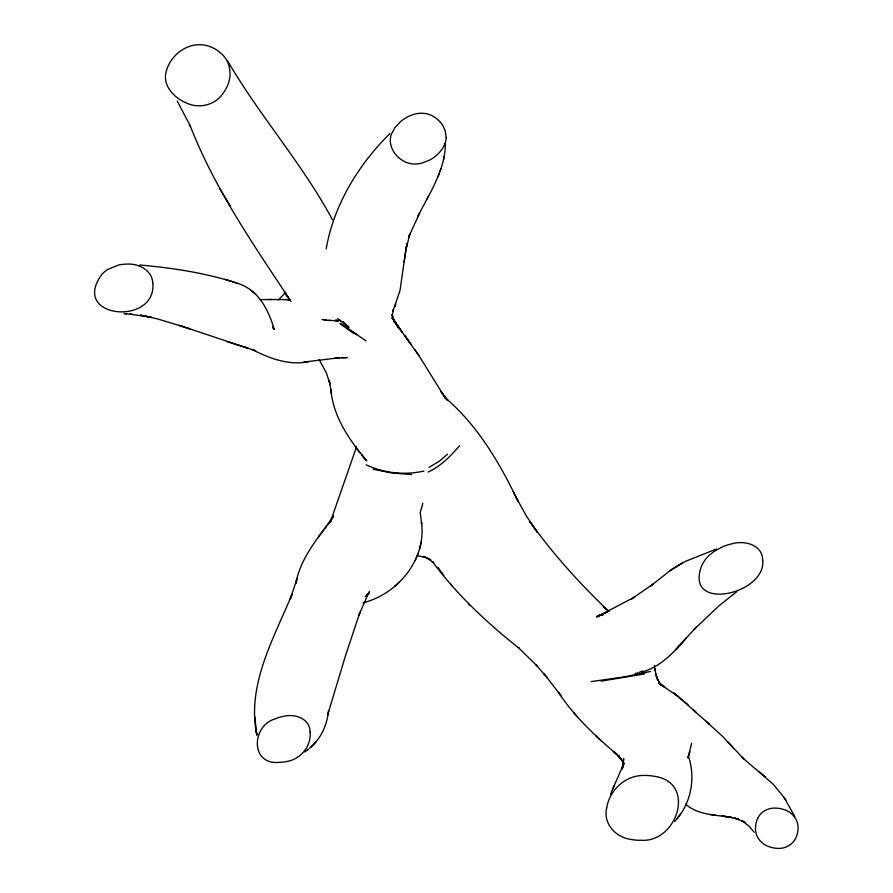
<?xml version="1.0" encoding="UTF-8"?>
<svg xmlns="http://www.w3.org/2000/svg" width="893" height="893" viewBox="0 0 893 893"><rect width="100%" height="100%" fill="white"/><g stroke="black" fill="none" stroke-linecap="round" stroke-linejoin="round"><path stroke-width="1.34" d="M445.361 142.902C445.562 169.67 429.656 192.899 418.125 215.894L419.677 212.958L408.681 237.002L409.831 233.988L405.958 249.571L407.141 243.253L406.951 244.247M612.676 789.122L622.7 766.161L621.707 769.442L623.571 762.477L622.879 765.848L623.66 758.76L622.622 768.092L622.934 760.445L623.85 764.252M363.06 602.797C397.787 594.169 426.631 559.174 421.485 522.528L421.63 524.012L420.357 513.33M406.282 246.446L400.053 290.292L394.472 306.757L395.789 303.977M404.138 261.883L406.538 246.423M327.988 714.567L328.602 710.984C326.905 725.138 320.855 739.192 309.525 748.234M326.179 248.823C333.792 205.033 358.528 164.491 389.917 133.548M443.497 159.869L444.134 156.643M328.39 712.346L345.636 655.339L360.024 612.107L358.941 615.043L368.363 593.387L366.621 596.379L369.546 591.657L367.447 594.615M419.565 549.117L421.183 541.951M688.001 757.8L688.559 755.333M691.584 743.344L688.034 757.722M356.53 446.902L330.533 521.523L333.256 515.451L329.774 522.182L333.413 516.299C318.812 537.329 300.55 557.299 295.851 583.442L297.168 578.407L290.303 598.779L292.056 594.291C273.693 638.551 246.557 685.02 256.771 734.693L254.773 716.822M422.891 503.406L420.19 512.504M394.952 305.73L392.797 311.155L393.411 309.558L392.194 316.077L392.228 314.213L394.583 322.652L393.255 318.89M688.771 755.232L690.021 751.694M438.206 176.055L439.3 173.209M439.97 171.423L441.03 168.654M415.267 560.335L418.27 553.191M610.544 794.424L613.949 785.94M427.01 199.005L428.54 196.092M674.661 821.515C690.948 804.213 695.87 778.964 688.581 756.561M328.39 524.035L330.767 520.887L318.522 536.76M676.76 818.792L680.41 814.103M459.616 445.719C450.664 455.988 440.796 466.269 428.227 472.017M366.264 596.033L369.479 592.271L366.8 595.106M278.46 299.914L285.749 292.301M736.692 591.713L718.965 605.845L693.694 629.755L696.261 627.243C679.986 644.02 665.787 665.531 641.911 672.049M686.449 637.58L675.789 649.769L683.547 640.928M315.742 742.161L311.043 746.939M447.516 454.18L439.992 460.71L429.053 467.43M394.695 586.4L399.316 582.158M365.371 596.602L367.034 595.129M307.292 750.064L308.509 749.115L304.826 751.973M669.426 571.118L684.842 561.619L716.454 548.983M681.995 563.036L671.927 569.221L650.405 586.176L653.084 584.1L631.485 598.969L634.61 597.071L596.591 616.996L607.541 611.839L597.049 616.438L601.212 615.21M639.008 672.429L642.703 670.978M600.241 615.31L602.82 614.351M597.049 616.438L602.931 614.306M635.079 673.679L637.702 672.842M423.896 471.035C404.853 475.456 383.867 473.201 366.197 464.818M650.528 671.491L624.185 676.894L591.278 681.593M601.223 681.125L644.668 673.891M602.808 614.708L598.779 615.344L603.255 614.708M308.866 361.665C288.908 365.773 269.586 358.439 252.15 349.509L255.018 350.603L179.136 325.342L190.164 329.015L186.034 327.631M303.687 362.1L339.385 357.736L335.232 358.071L347.198 357.591L342.008 357.702M336.817 320.509L338 321.223L335.79 320.263L339.753 320.353L340.568 321.491M269.362 299.523L289.254 299.657M260.243 299.668L271.305 299.501M287.903 299.624L289.89 299.601L285.916 299.579M334.406 320.654L328.635 320.308M339.15 320.33L339.753 320.353M411.606 474.563L391.569 472.922L373.207 469.26M327.229 320.341L330.723 320.542M139.855 264.987C172.829 267.978 205.97 272.957 237.493 283.304C258.445 289.645 268.648 310.094 274.207 329.405L272.655 326.983M129.965 314.146L151.174 317.227L140.38 315.117L157.291 318.857L183.232 326.704M126.65 313.8L123.993 313.543L132.633 314.403M417.109 555.602L426.787 557.678L422.858 556.473L430.917 559.956L427.613 558.27L433.719 562.958L432.513 561.764C457.06 594.85 487.131 622.979 519.369 648.497L518.197 647.425L537.106 665.944L536.079 664.85L547.342 677.932L543.737 673.556M685.456 804.046C696.719 814.237 712.927 814.851 727.192 816.749L721.555 815.968L731.68 817.43M709.812 814.483L715.55 815.242M322.005 319.493L326.715 320.129L322.808 319.482M731.59 817.419L727.527 816.816L738.891 819.372L734.392 817.865L745.119 822.442L741.603 820.421L749.104 826.204L754.228 832.309M245.106 347.288L248.042 348.181L226.744 341.595M225.203 279.297L237.493 283.304M335.489 320.364L338 321.223L335.712 320.431M335.366 320.777L336.639 321.447M366.018 340.925L340.758 323.378M339.909 323.59L354.086 333.748M660.563 684.284L661.412 684.942L659.246 683.268L664.883 687.208L658.755 683.357L677.441 695.904L709.064 724L706.039 721.276M250.877 290.459L255.554 294.031M343.794 325.387L345.345 326.592M345.602 324.505L348.917 327.173L337.8 318.6M794.737 816.537L784.21 797.639L773.238 784.255L742.05 757.376L743.902 759.106L722.872 736.692L707.312 722.415M608.066 610.633L603.266 606.604L608.345 610.979M677.441 695.904L687.967 704.99M759.195 771.686L765.29 776.787M448.13 400.377L444.692 397.34C477.588 425.124 499.812 463.154 518.163 501.553L513.218 491.596M348.705 327.106L342.845 321.469M560.927 695.759L558.471 692.399C574.835 717.246 596.758 737.428 619.307 756.527L613.882 751.616L621.785 759.921L618.447 755.925L624.084 763.917M609.138 611.638C580.149 584.1 553.102 554.118 529.817 521.568L537.34 532.328L526.535 516.243L516.221 497.658M596.156 736.189L601.19 740.755M684.63 702.01L687.811 704.89M362.837 456.725L366.811 460.833C349.777 440.595 333.145 416.975 330.957 389.75L331.47 393.456L329.26 380.385L329.975 384.035L326.414 372.961L319.08 359.499M468.401 603.88L469.606 605.141M446.199 398.68L444.334 396.693L447.304 400.109L441.086 391.58L445.618 398.289L443.274 394.806M365.672 459.761L361.576 454.682M733.142 747.754L728.152 742.217M662.416 686.003L658.643 681.571L659.86 683.558L656.947 678.189L657.907 680.12L655.641 674.048L657.025 678.189L654.625 668.455L654.87 670.464L654.491 665.385M450.675 584.022L451.791 585.35M618.447 755.925L620.255 758.079M573.808 712.67L576.945 716.476M291.118 301.521C253.701 245.173 214.666 188.758 190.019 125.321L190.522 126.449L177.261 100.998M546.438 676.827L560.034 694.553M438.709 568.685L437.659 567.356L443.854 575.259M286.028 294.657L288.182 297.581L284.242 292.234M393.735 320.129L402.442 332.576L392.172 318.098L419.13 355.939L443.352 394.952M393.668 320.051L399.573 328.769L392.418 317.897M407.163 338.927L410.825 344.207L405.098 335.958L409.05 341.628M359.622 452.74L355.481 446.757M392.44 318.109L395.275 322.217L394.126 320.554M227.548 60.791C259.495 115.699 302.18 163.508 332.419 219.667M419.13 355.939L415.022 349.788M392.485 318.02L398.01 327.24L392.228 317.149M785.896 800.273L784.21 797.639M392.686 318.221L394.382 320.989L392.395 317.729M219.589 188.367L230.16 205.714M623.548 763.013L622.477 761.204L623.481 763.292M394.371 321.246L393.266 318.968M272.689 326.793L273.783 329.562M623.347 762.231L623.381 765.669L623.247 762.209L623.56 763.895M256.291 730.909L256.782 735.24M165.462 75.659C164.781 84.868 170.842 93.051 177.964 98.241A41.703 41.703 0 0 0 186.403 102.985C198.793 108.946 214.633 105.307 222.614 93.944A36.959 36.959 0 0 0 227.335 85.951C232.493 75.045 230.305 61.226 220.928 53.256A33.253 33.253 0 0 0 204.988 45.23C186.38 41.502 167.46 57.297 165.462 75.659M152.826 283.181C156.71 326.369 69.442 318.611 101.802 274.464A27.091 27.091 0 0 1 107.975 269.284L118.456 265.098A40.754 40.754 0 0 1 127.052 264.082C138.705 263.402 152.201 270.199 152.826 283.181M310.105 732.048C311.456 746.068 300.762 759.095 287.088 761.439A37.975 37.975 0 0 1 279.152 762.365C250.029 765.212 251.536 725.708 275.011 718.954A41.201 41.201 0 0 1 283.137 716.42C294.422 713.351 309.971 718.262 310.105 732.048M606.66 807.998C602.875 823.513 615.835 837.444 630.771 839.375A45.755 45.755 0 0 0 641.341 840.268C677.184 842.702 697.02 781.9 654.044 776.274A45.9 45.9 0 0 0 643.094 775.481C625.011 775.604 609.361 790.394 606.66 807.998M446.221 137.611C445.92 144.61 441.655 150.794 436.543 155.304A38.042 38.042 0 0 1 429.622 160.081L421.764 163.185L416.35 164.033A23.385 23.385 0 0 1 408.536 163.151C398.992 160.282 391.145 151.71 390.33 141.607A18.641 18.641 0 0 1 391.29 134.497L394.873 127.721L400.499 121.716A38.946 38.946 0 0 1 407.353 117.05C414.966 112.842 424.633 111.592 432.48 115.945A26.98 26.98 0 0 1 443.129 126.125L445.149 130.579L446.221 137.611M762.722 560.681C765.703 594.638 683.223 612.933 701.865 565.213A35.017 35.017 0 0 1 708.908 555.602L713.808 551.595L722.359 546.896A53.156 53.156 0 0 1 731.68 543.882C744.327 540.019 762.901 544.563 762.722 560.681M757.71 818.379L756.907 820.254A22.604 22.604 0 0 0 755.489 828.213C755.177 836.607 761.171 844.142 769.018 846.676A27.583 27.583 0 0 0 777.345 848.35C785.46 849.053 793.71 844.331 796.433 836.484A22.905 22.905 0 0 0 798.029 828.615C798.688 819.316 791.477 811.324 782.748 809.214A27.839 27.839 0 0 0 776.318 808.143C768.795 807.54 760.847 811.268 757.71 818.379M356.731 334.618L352.869 332.017L356.731 334.618M676.09 694.866L673.858 693.091L677.731 696.16L676.09 694.866M694.207 710.661L693.001 709.533L695.837 712.234L694.207 710.661"/></g></svg>
